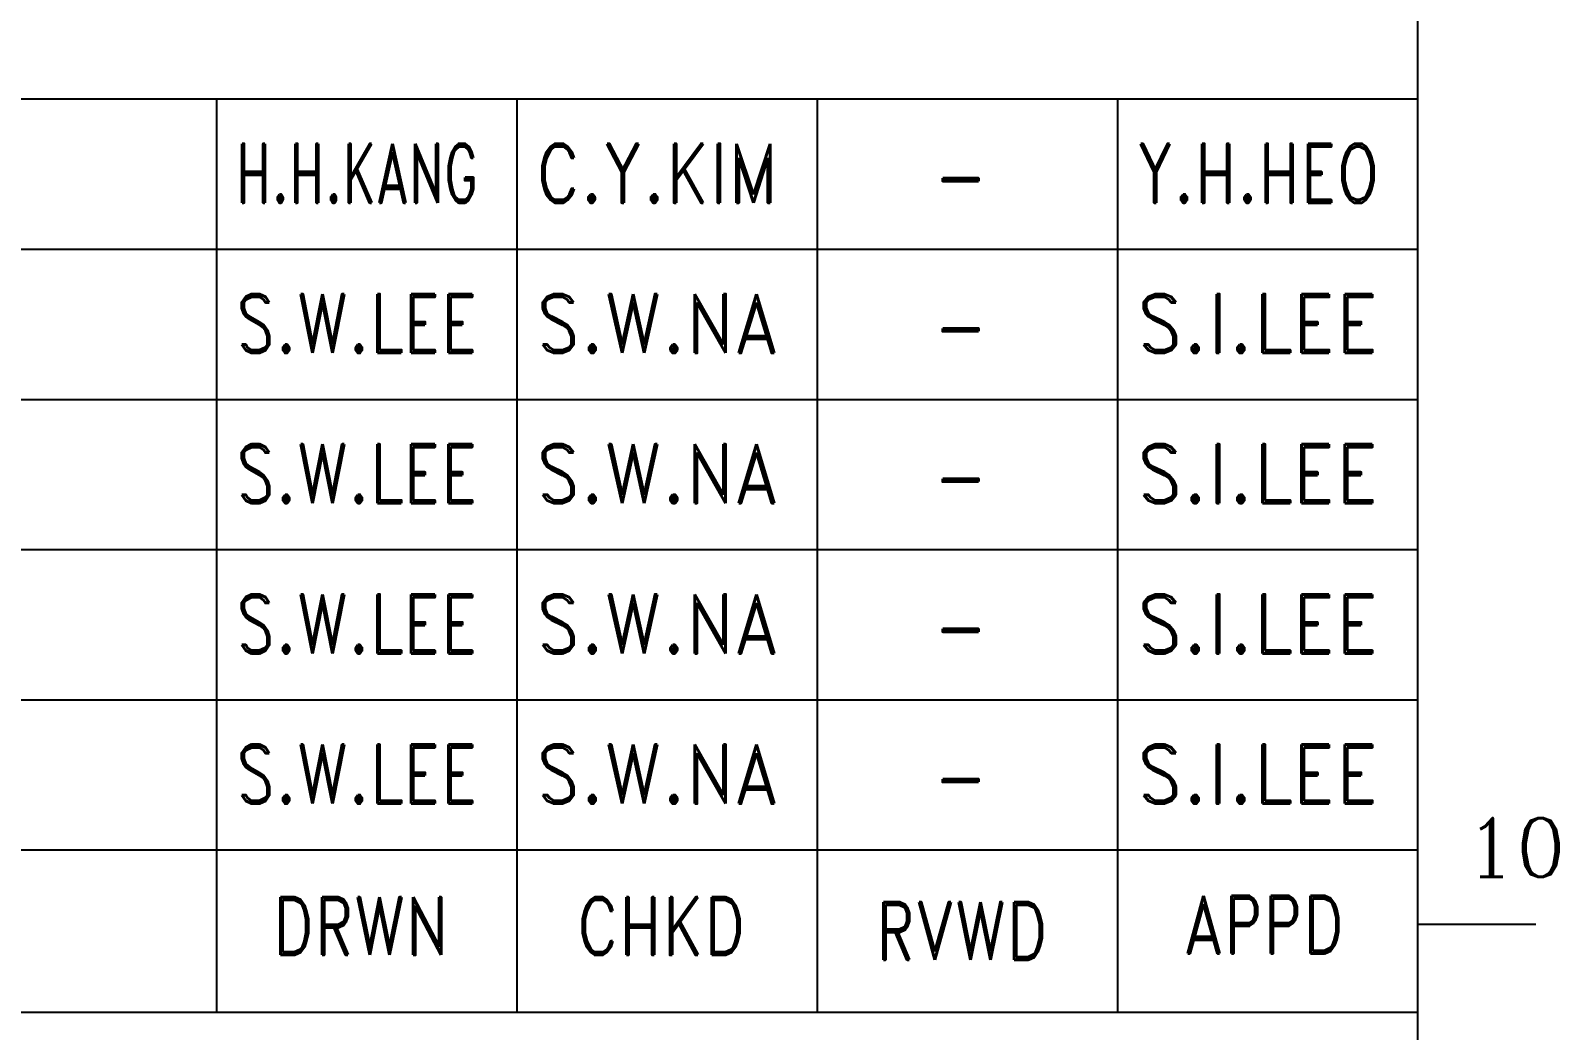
# Model space of a CAD drawing. Header units: millimetres. Extents: x 66027 to 360317, y -114806 to -64032.
# Drawn here: x 202121 to 207730, y -104414 to -100744 of the extents above; entities that cross this region are included whole.
import ezdxf
from ezdxf.enums import TextEntityAlignment as Align

# ---------------------------------------------------------------- set-up
doc = ezdxf.new("R2010")
doc.units = ezdxf.units.MM
doc.header["$LTSCALE"] = 140
doc.layers.add('1', color=7, linetype='Continuous')
doc.layers.add('TAN-TIT', color=30, linetype='Continuous')
doc.styles.add('COM', font='COMPLEX', dxfattribs={"height": 5})
doc.styles.add('KIM3', font='ROMAND.shx', dxfattribs={"width": 1.25, "height": 3})
doc.styles.add('RD6', font='ROMAND.shx', dxfattribs={"width": 0.83, "height": 6})

# ---------------------------------------------------------------- blocks, each defined once
blk = doc.blocks.new('A$C8e619059')
at = {"layer": 'TAN-TIT'}
blk.add_line((-18.379, 55.845), (-18.379, 0), dxfattribs=at)
blk = doc.blocks.new('BORDER')
at = {"layer": 'TAN-TIT'}
for p, q in [((232823, 3520), (232823, 164680)), ((232823, 44987), (193237, 44987)), ((221796, 44987), (221796, 33818)), ((225472, 44987), (225472, 33818)), ((229148, 44987), (229148, 33818)), ((232823, 43149), (193237, 43149)), ((232823, 41311), (193237, 41311)), ((232823, 39473), (193237, 39473)), ((232823, 37635), (193237, 37635)), ((232823, 35797), (193237, 35797)), ((232823, 34894), (234266, 34894)), ((193237, 33818), (232823, 33818))]:
    blk.add_line(p, q, dxfattribs=at)
at = {"xscale": 200, "yscale": 200, "zscale": 200}
blk.add_blockref('A$C8e619059', (221796, 33818), dxfattribs=at)
at = {"layer": 'TAN-TIT', "style": 'COM'}
blk.add_text('10', height=721, dxfattribs=at).set_placement((233400, 35471))
at = {"layer": 'TAN-TIT', "style": 'RD6', "width": 0.8}
for s, p in [('DRWN', (219887, 34516)), ('CHKD', (223563, 34516)), ('RVWD', (227241, 34457)), ('APPD', (230941, 34535))]:
    blk.add_text(s, height=706.9, dxfattribs=at).set_placement(p, align=Align.CENTER)

msp = doc.modelspace()

# ---------------------------------------------------------------- block references
at = {"layer": '1', "xscale": 0.3, "yscale": 0.3, "zscale": 0.3}
msp.add_blockref('BORDER', (137367.4, -114492.2), dxfattribs=at)

# ---------------------------------------------------------------- texts
at = {"style": 'KIM3'}
for s, width, p, p2 in [('H.H.KANG', 0.587257, (202874.8, -101375.9), (203764, -101375.9)), ('C.Y.KIM', 0.770775, (203977.5, -101375.9), (204866.7, -101375.9)), ('Y.H.HEO', 0.701844, (206183, -101375.9), (207072.2, -101375.9)), ('S.W.LEE', 0.71939, (202874.8, -101927.3), (203764, -101927.3)), ('S.W.NA', 0.799323, (203977.5, -101927.3), (204866.7, -101927.3)), ('S.I.LEE', 0.838125, (206183, -101927.3), (207072.2, -101927.3)), ('S.W.LEE', 0.71939, (202874.8, -102478.7), (203764, -102478.7)), ('S.W.NA', 0.799323, (203977.5, -102478.7), (204866.7, -102478.7)), ('S.I.LEE', 0.838125, (206183, -102478.7), (207072.2, -102478.7)), ('S.W.LEE', 0.71939, (202874.8, -103030.1), (203764, -103030.1)), ('S.W.LEE', 0.71939, (202874.8, -103030.1), (203764, -103030.1)), ('S.W.NA', 0.799323, (203977.5, -103030.1), (204866.7, -103030.1)), ('S.W.NA', 0.799323, (203977.5, -103030.1), (204866.7, -103030.1)), ('S.I.LEE', 0.838125, (206183, -103030.1), (207072.2, -103030.1)), ('S.I.LEE', 0.838125, (206183, -103030.1), (207072.2, -103030.1)), ('S.W.LEE', 0.71939, (202874.8, -103581.4), (203764, -103581.4)), ('S.W.NA', 0.799323, (203977.5, -103581.4), (204866.7, -103581.4)), ('S.I.LEE', 0.838125, (206183, -103581.4), (207072.2, -103581.4))]:
    msp.add_text(s, height=216.31, dxfattribs=dict(at, width=width)).set_placement(p, p2, align=Align.FIT)
at = {"style": 'KIM3', "width": 0.83}
for p in [(205535.6, -101389.1), (205535.6, -101940.5), (205535.6, -102491.9), (205535.6, -103043.2), (205535.6, -103043.2), (205535.6, -103594.6), (205535.6, -103594.6)]:
    msp.add_text('-', height=216.3, dxfattribs=at).set_placement(p, align=Align.CENTER)

doc.saveas('drawing.dxf')
